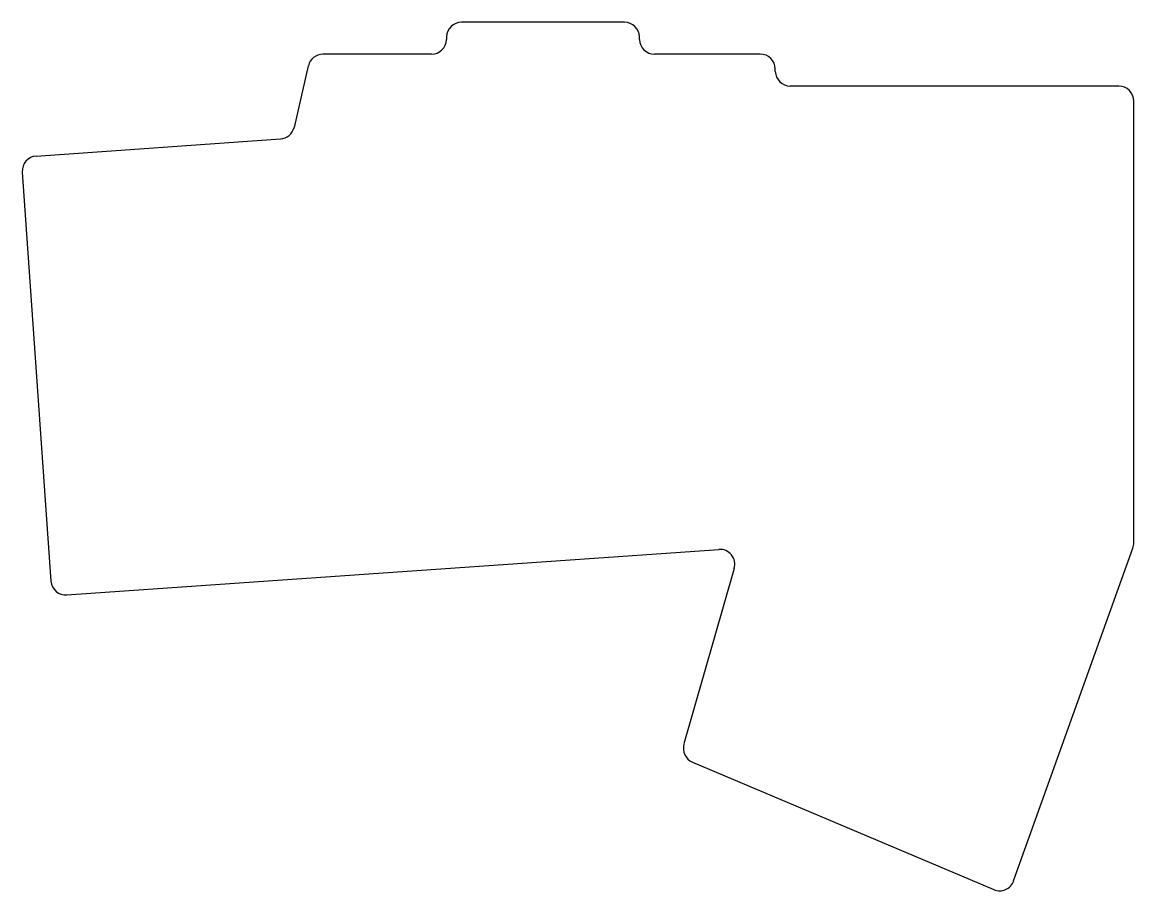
# Model space of a CAD drawing. Header units: millimetres. Extents: x -16 to 132, y -52 to 63.
import ezdxf

# ---------------------------------------------------------------- set-up
doc = ezdxf.new("R2010")
doc.units = ezdxf.units.MM

msp = doc.modelspace()

# ---------------------------------------------------------------- linework, layer by layer
for p, q in [((64.35, 63.35), (42.65, 63.35)), ((40.65, 61.4), (40.65, 61.05)), ((66.35, 61.05), (66.35, 61.4)), ((38.65, 59.1), (24.19, 59.1)), ((82.45, 59.1), (68.35, 59.1)), ((22.24, 57.55), (20.34, 49.35)), ((84.45, 56.8), (84.45, 57.15)), ((130.2, 54.85), (86.45, 54.85)), ((132.2, -6), (132.2, 52.85)), ((-14.01, 45.53), (18.53, 47.81)), ((-15.87, 43.4), (-12.06, -11.07)), ((-9.92, -12.92), (76.91, -6.85)), ((116.2, -50.99), (132.08, -6.68)), ((78.97, -9.4), (72.27, -32.77)), ((73.41, -35.17), (113.54, -52.16))]:
    msp.add_line(p, q)
for centre, start, end in [((42.65, 61.35), 90, 178.6521), ((64.35, 61.35), 1.3479, 90), ((38.65, 61.1), 270, 358.6521), ((68.35, 61.1), 181.3479, 270), ((24.19, 57.1), 90, 166.9475), ((82.45, 57.1), 1.3479, 90), ((86.45, 56.85), 181.3479, 270), ((130.2, 52.85), 0, 90), ((18.39, 49.8), 274, 346.9475), ((-13.87, 43.54), 94, 184), ((77.05, -8.85), 344, 94), ((130.2, -6), 340.2851, 0), ((-10.06, -10.93), 184, 274), ((74.19, -33.33), 164, 247.0536), ((114.32, -50.32), 247.0536, 340.2851)]:
    msp.add_arc(centre, 2, start, end)

doc.saveas('drawing.dxf')
